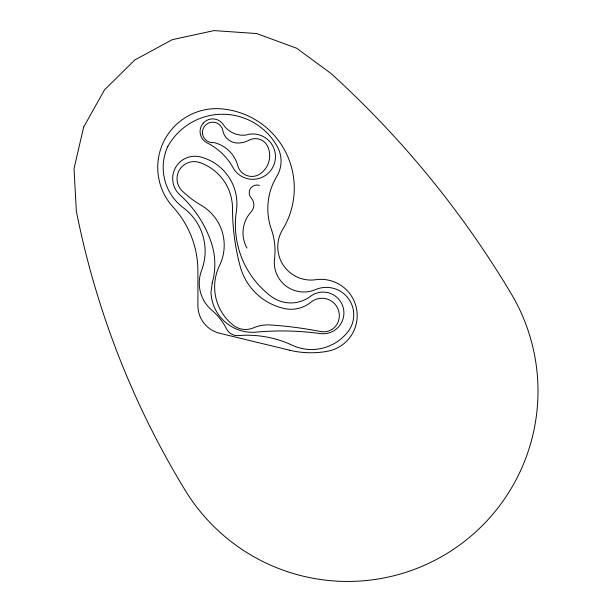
<?xml version="1.0" encoding="UTF-8"?>
<svg xmlns="http://www.w3.org/2000/svg" width="612" height="612" viewBox="0 0 612 612"><rect width="100%" height="100%" fill="white"/><g stroke="black" fill="none" stroke-linecap="round" stroke-linejoin="round"><path stroke-width="0.92" d="M259.465 185.413A7.788 7.788 0 0 0 251.249 198.066A10.075 10.075 0 0 1 251.249 211.714A31.174 31.174 0 0 0 246.98 248.059M212.203 283.027L210.933 292.758L211.698 298.817L213.343 304.7A41.746 41.746 0 0 0 256.482 332.132A277.114 277.114 0 0 1 320.206 333.578A20.839 20.839 0 0 0 343.24 307.683A20.839 20.839 0 0 0 310.498 296.315A32.719 32.719 0 0 1 271.032 296.315A89.88 89.88 0 0 1 236.37 211.178A48.509 48.509 0 0 0 200.43 156.924A22.254 22.254 0 0 0 180.02 195.014A112.662 112.662 0 0 1 211.063 241.862A68.506 68.506 0 0 1 212.203 283.027M83.66 127.082L74.021 168.644L76.355 211.247A855.385 855.369 -21.3 0 0 185.161 490.235A190.347 190.347 0 0 0 446.026 554.051A190.347 190.347 0 0 0 511.074 293.5A967.304 967.289 -39.3 0 0 331.084 73.547L296.721 48.264L256.673 33.561L214.116 30.6L172.416 39.619L134.885 59.907L104.491 89.857L83.66 127.082M289.675 350.217L221.345 333.678A28.557 28.557 0 0 1 197.905 305.579L197.905 271.101A95.005 95.005 0 0 0 173.081 207.078A58.806 58.806 0 0 1 221.582 108.86A79.545 79.545 0 0 1 282.629 229.554A33.209 33.209 0 0 0 315.731 279.722A36.261 36.261 0 0 1 356.712 309.718A36.261 36.261 0 0 1 327.504 351.265A90.806 90.806 0 0 1 289.675 350.217M167.642 146.781A50.322 50.322 0 0 0 183.416 207.82A54.055 54.055 0 0 1 201.6 270.359A35.71 35.71 0 0 0 211.936 310.345A58.798 58.798 0 0 1 226.593 328.988A12.026 12.026 0 0 0 238.351 335.598A106.366 106.366 0 0 1 292.138 345.191A46.045 46.045 0 0 0 348.029 331.605A27.448 27.448 0 0 0 315.478 289.606A29.537 29.537 0 0 1 274.513 258.861A65.499 65.499 0 0 0 271.315 229.179A62.149 62.149 0 0 1 276.792 176.409A29.567 29.567 0 0 0 277.504 147.033A62.531 62.531 0 0 0 167.642 146.781M203.238 123.165A12.661 12.661 0 0 0 207.085 142.879A60.718 60.718 0 0 1 233.861 169.172A22.69 22.69 0 0 0 263.611 176.577A22.69 22.69 0 0 0 273.579 147.584A22.69 22.69 0 0 0 245.565 135.13A23.883 23.883 0 0 1 223.273 124.557A12.661 12.661 0 0 0 203.238 123.165M199.657 162.532A17.098 17.098 0 0 0 183.011 191.709A95.541 95.541 0 0 0 201.111 205.265A46.244 46.244 0 0 1 219.547 265.524A48.815 48.815 0 0 0 233.248 325.224A19.875 19.875 0 0 0 253.429 327.856A36.315 36.315 0 0 1 270.19 324.957A394.059 394.059 0 0 1 320.612 331.528A15.583 15.583 0 0 0 338.222 321.683A17.366 17.366 0 0 0 310.973 302.167A31.449 31.449 0 0 1 284.274 308.517A58.829 58.829 0 0 1 240.164 266.312A224.849 224.849 0 0 1 232.499 208.394A48.532 48.532 0 0 0 199.657 162.532M202.564 133.944A10.266 10.266 0 0 0 214.078 142.596A32.314 32.314 0 0 1 237.747 165.607A14.657 14.657 0 0 0 260.513 173.64A22.269 22.269 0 0 0 267.842 146.75A13.54 13.54 0 0 0 249.007 140.225A23.562 23.562 0 0 1 237.747 143.032A15.254 15.254 0 0 1 222.814 130.547A10.266 10.266 0 0 0 211.018 122.285A10.266 10.266 0 0 0 202.564 133.944"/></g></svg>
